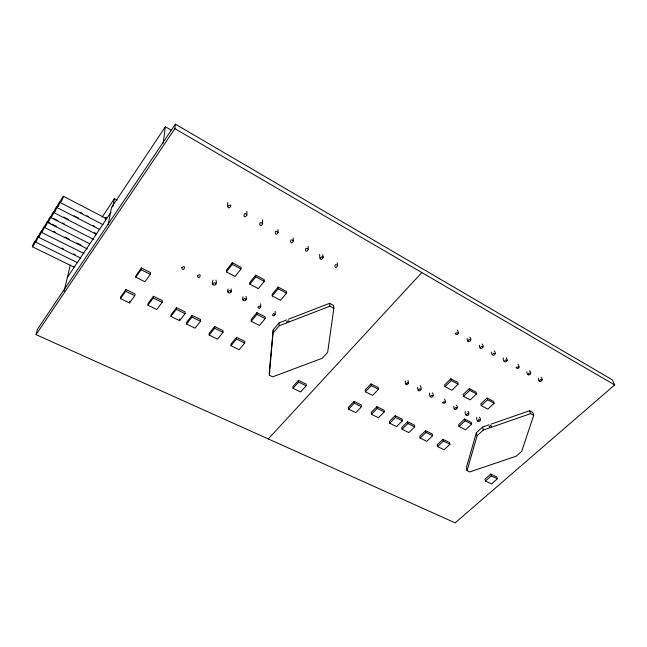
<?xml version="1.0" encoding="UTF-8"?>
<svg xmlns="http://www.w3.org/2000/svg" width="647" height="647" viewBox="0 0 647 647"><rect width="100%" height="100%" fill="white"/><g stroke="black" fill="none" stroke-linecap="round" stroke-linejoin="round"><path stroke-width="0.97" d="M245.965 296.286C248.383 301.712 240.749 302.537 243.054 296.666M240.991 269.015L240.999 267.324L232.297 262.706L226.45 270.195L226.41 271.894L235.112 276.455L240.991 269.015L232.273 264.388L232.297 262.706M230.979 345.733L236.511 339.052L236.527 337.305L244.695 341.341L244.695 343.088L239.139 349.72L230.979 345.733L231.003 343.978L236.527 337.305M260.717 306.88L259.447 308.417L257.821 307.576L259.091 306.039L260.717 306.88L260.652 303.888M262.609 223.676C259.682 229.847 257.991 219.349 262.609 223.676L262.504 219.883M228.116 288.95C225.682 294.547 233.138 294.215 231.052 288.894M275.242 314.377L273.964 315.89L272.363 315.065L273.632 313.544L275.242 314.377L275.121 311.377M278.097 232.354C275.145 238.428 273.56 228.084 278.097 232.354L277.959 229.491M227.712 206.312C235.581 201.031 226.118 214.974 227.801 202.56M222.997 332.388L223.045 330.641L214.691 326.517L209.224 333.318L209.143 335.073L217.497 339.149L222.997 332.388L214.626 328.264L214.691 326.517M293.342 240.886C290.349 246.879 288.885 236.681 293.342 240.886L293.14 238.015M212.992 280.127C209.879 287.05 218.451 286.661 215.944 280.07M308.344 249.281C305.319 255.193 303.961 245.14 308.344 249.281L308.077 246.402M200.505 321.3L200.602 319.553L192.054 315.34L186.635 322.279L186.514 324.018L195.054 328.191L200.505 321.3L191.941 317.079L192.054 315.34M320.087 258.282C327.026 252.071 319.456 266.499 319.675 254.425M337.637 265.682C334.564 271.425 333.415 261.663 337.637 265.682L337.265 262.779M185.026 313.666L185.155 311.927L176.477 307.64L171.099 314.677L170.937 316.415L179.607 320.653L185.026 313.666L176.324 309.379L176.477 307.64M179.607 320.653L179.753 318.906M286.597 319.95L279.116 322.845L273.26 329.727L269.265 372.235L269.354 375.195L272.638 376.861L322.255 358.244L327.641 352.308L333.876 308.287L333.545 305.424L329.614 303.314L288.465 319.23M269.354 375.195L273.26 329.727M162.146 302.384L162.332 300.653L153.452 296.269L148.139 303.443L147.92 305.182L156.792 309.517L162.146 302.384L153.25 298L153.452 296.269M36.022 334.645L174.86 128.648L175.386 124.151L612.434 379.886L614.65 384.941L455.164 522.849L36.022 334.645L37.397 329.38L175.386 124.151M150.347 274.32L150.557 272.613L141.418 267.995L136.04 275.493L135.789 277.207L144.928 281.768L150.347 274.32L141.175 269.702L141.418 267.995M163.181 143.23L165.365 126.772L171.479 130.322M405.839 383.784C412.26 379.174 404.893 389.866 405.305 381.002M134.786 295.703L135.037 293.973L125.971 289.524L120.754 296.787L120.471 298.526L129.537 302.917L134.786 295.703L125.696 291.247L125.971 289.524M129.537 302.917L129.796 301.187M112.772 206.935L114.39 198.678L116.961 200.044M108.146 224.703L111.551 207.469L165.365 126.772M105.364 220.603L106.068 217.141L104.951 218.815M73.523 268.222L73.936 266.435M64.069 291.207L70.345 264.922M212.831 284.082C212.968 282.496 215.88 282.246 215.799 284.033M246.863 215.233C242.439 220.789 243.693 209.717 246.863 215.233L246.847 211.456M228.059 291.926C228.213 290.374 231.092 290.099 231.003 291.87M489.116 424.82L482.516 427.117L476.346 432.786L466.341 467.652L467.053 470.604L469.682 471.946L516.096 456.224L521.708 451.315L533.71 415.334L532.748 412.43L529.626 410.748L491 424.165M467.053 470.604L477.114 435.722L476.346 432.786M243.054 299.65L244.703 298.364L245.973 299.27M102.121 217.125L114.39 198.678M67.353 277.442L110.936 212.273M120.471 298.526L125.696 291.247M135.789 277.207L141.175 269.702M147.92 305.182L153.25 298M170.937 316.415L176.324 309.379M226.41 271.894L232.273 264.388M186.514 324.018L191.941 317.079M255.719 275.145L249.815 282.48L249.831 284.187L258.323 288.643L264.259 281.348L264.211 279.65L255.719 275.145L255.743 276.835L249.831 284.187M209.143 335.073L214.626 328.264M256.924 312.655L251.198 319.578L251.214 321.316L259.439 325.481L265.205 318.599L265.157 316.868L256.924 312.655L256.956 314.377L251.214 321.316M278.121 287.042L272.169 294.231L272.233 295.946L280.531 300.297L286.516 293.156L286.419 291.449L278.121 287.042L278.202 288.74L272.233 295.946M273.366 332.639L279.245 325.748L329.938 306.177L333.876 308.287M298.493 380.347L292.905 386.526L293.01 388.297L300.58 391.945L306.201 385.798L306.071 384.035L298.493 380.347L298.607 382.11L293.01 388.297M268.279 438.933L421.82 272.565M354.111 401.455L348.393 407.392L348.604 409.155L355.777 412.64L361.527 406.737L361.285 404.973L354.111 401.455L354.338 403.218L348.604 409.155M371.014 383.914L365.134 390.02L365.385 391.775L372.591 395.374L378.495 389.308L378.22 387.553L371.014 383.914L371.281 385.669L365.385 391.775M376.95 406.664L371.168 412.535L371.418 414.298L378.455 417.736L384.269 411.904L383.986 410.141L376.95 406.664L377.225 408.427L371.418 414.298M395.196 415.681L389.389 421.448L389.68 423.211L396.571 426.575L402.41 420.849L402.094 419.086L395.196 415.681L395.503 417.444L402.41 420.849M389.68 423.211L395.503 417.444M450.846 378.786L444.602 384.884L445.015 386.631L451.881 390.23L458.141 384.164L457.704 382.426L450.846 378.786L451.274 380.517L458.141 384.164M407.578 421.795L401.747 427.489L402.062 429.26L408.855 432.576L414.711 426.915L414.371 425.152L407.578 421.795L407.901 423.559L414.711 426.915M445.015 386.631L451.274 380.517M402.062 429.26L407.901 423.559M469.326 388.604L463.066 394.597L463.519 396.336L470.232 399.862L476.516 393.91L476.046 392.171L469.326 388.604L469.795 390.343L476.516 393.91M425.597 430.692L419.741 436.296L420.089 438.059L426.753 441.311L432.625 435.746L432.253 433.983L425.597 430.692L425.961 432.455L432.625 435.746M463.519 396.336L469.795 390.343M420.089 438.059L425.961 432.455M443.017 439.305L437.146 444.804L437.526 446.576L444.052 449.762L449.948 444.287L449.552 442.524L443.017 439.305L443.413 441.06L449.948 444.287M464.659 419.013L458.594 424.707L459.014 426.462L465.573 429.778L471.671 424.125L471.218 422.37L464.659 419.013L465.104 420.768L471.671 424.125M487.062 398.018L480.786 403.906L481.263 405.653L487.846 409.106L494.146 403.251L493.637 401.512L487.062 398.018L487.555 399.757L494.146 403.251M437.526 446.576L443.413 441.06M459.014 426.462L465.104 420.768M481.263 405.653L487.555 399.757M477.114 435.722L483.309 430.045L530.58 413.651L533.71 415.334M490.814 474.073L484.951 479.217L485.404 480.98L491.518 483.924L497.397 478.812L496.92 477.049L490.814 474.073L491.283 475.836L497.397 478.812M485.404 480.98L491.283 475.836M298.607 382.11L306.201 385.798M354.338 403.218L361.527 406.737M32.35 246.75L73.685 266.968M236.511 339.052L244.695 343.088M377.225 408.427L384.269 411.904M35.359 241.97L77.664 262.787M61.877 248.133L63.673 249.022M73.58 253.931L75.384 254.821M38.383 237.158L80.778 258.145M41.432 232.313L83.9 253.462M53.499 231.294L55.278 232.192M65.096 237.109L69.561 239.35M76.702 242.932L81.166 245.164M44.506 227.437L87.418 248.933M47.66 221.913L50.337 223.272M52.124 224.169L56.596 226.426M47.595 222.528L89.69 243.741M371.281 385.669L378.495 389.308M53.45 218.338L57.931 220.611M62.411 222.883L64.199 223.797M50.709 217.578L93.775 239.422M63.77 217.044L68.25 219.333M94.284 232.621L96.079 233.535M53.838 212.604L96.096 234.157M256.956 314.377L265.205 318.599M74.13 215.766L78.627 218.079M93.014 225.471L94.81 226.393M56.993 207.59L99.695 229.507M80.681 212.523L82.46 213.445M86.908 215.742L88.688 216.664M60.171 202.535L102.954 224.63M63.446 196.3A3.526 0.469 -62.6 0 1 61.311 201.257A3.526 0.469 -62.6 0 1 60.681 200.707A3.526 0.469 -62.6 0 1 63.446 196.3L106.173 218.516M255.743 276.835L264.259 281.348M278.202 288.74L286.516 293.156M174.86 128.648L614.65 384.941M417.663 387.383C417.275 394.169 423.745 389.777 420.113 385.588M420.882 389.3L419.216 388.96L418.286 390.424M429.697 392.996C428.209 399.466 435.779 397.444 432.479 392.818M433.094 395.6L431.444 395.268L430.506 396.708M445.144 401.819C437.776 401.957 448.549 406.195 444.489 399.029M453.773 406.243C452.957 412.026 459.718 408.936 456.337 405.159M457.017 407.95L455.407 407.626L454.445 409.033M465.233 411.355C464.166 417.736 471.251 415.948 468.024 411.209M468.735 413.999L467.134 413.684L466.18 415.075M476.758 417.307C475.723 423.656 482.824 421.909 479.548 417.178M480.3 419.968L478.715 419.652L477.745 421.027M458.141 332.898C450.336 332.768 461.513 337.952 457.405 330.172M467.142 338.373C466.519 344.22 473.386 340.953 469.876 337.176M470.644 339.901L468.938 339.521L467.902 341.098M479.443 345.263C478.845 351.086 485.735 347.843 482.161 344.075M482.969 346.8L481.279 346.428L480.244 347.989M491.574 352.049C490.992 357.856 497.907 354.645 494.276 350.876M495.125 353.61L493.451 353.246L492.407 354.782M503.237 357.823C502.428 364.221 509.739 362.32 506.221 357.581M507.102 360.314L505.444 359.958L504.393 361.479M518.91 366.93C511.235 367.027 522.469 371.564 517.996 364.188M526.933 371.839C526.423 377.589 533.395 374.459 529.61 370.707M530.556 373.448L528.931 373.101L527.871 374.589M538.393 378.26C537.9 383.986 544.887 380.881 541.062 377.136M542.032 379.878L540.431 379.538L539.363 381.002M529.626 410.748L530.58 413.651M286.767 322.724C286.136 321.155 289.128 320.055 289.549 321.753M482.516 427.117L483.309 430.045M408.014 380.379L408.556 383.161M329.614 303.314L329.938 306.177M322.788 254.651L323.104 257.546M279.116 322.845L279.245 325.748M489.181 426.413C491.073 429.681 492.771 422.895 489.181 426.413M181.726 267.68C183.368 273.487 187.048 263.466 181.726 267.68M197.448 275.776C199.009 281.502 202.754 271.619 197.448 275.776M45.573 226.248A3.47 0.453 -62.8 0 0 47.716 221.306A3.47 0.453 -62.8 0 0 45.039 225.568A3.47 0.453 -62.8 0 0 45.573 226.248M42.492 231.141A3.453 0.453 -62.8 0 0 44.635 226.207A3.453 0.453 -62.8 0 0 41.982 230.437A3.453 0.453 -62.8 0 0 42.492 231.141M33.369 245.634A3.421 0.445 -63 0 0 35.52 240.708A3.421 0.445 -63 0 0 32.916 244.857A3.421 0.445 -63 0 0 33.369 245.634M36.394 240.838A3.437 0.445 -62.9 0 0 38.537 235.904A3.437 0.445 -62.9 0 0 35.917 240.077A3.437 0.445 -62.9 0 0 36.394 240.838M48.679 221.314A3.478 0.453 -62.8 0 0 50.822 216.373A3.478 0.453 -62.8 0 0 48.129 220.659A3.478 0.453 -62.8 0 0 48.679 221.314M39.435 236.009A3.445 0.445 -62.9 0 0 41.578 231.076A3.445 0.445 -62.9 0 0 38.933 235.273A3.445 0.445 -62.9 0 0 39.435 236.009M51.8 216.357A3.494 0.461 -62.7 0 0 53.944 211.407A3.494 0.461 -62.7 0 0 51.234 215.726A3.494 0.461 -62.7 0 0 51.8 216.357M54.946 211.359A3.502 0.461 -62.7 0 0 57.09 206.401A3.502 0.461 -62.7 0 0 54.356 210.752A3.502 0.461 -62.7 0 0 54.946 211.359M58.117 206.32A3.518 0.469 -62.6 0 0 60.26 201.371A3.518 0.469 -62.6 0 0 57.51 205.746A3.518 0.469 -62.6 0 0 58.117 206.32"/></g></svg>
